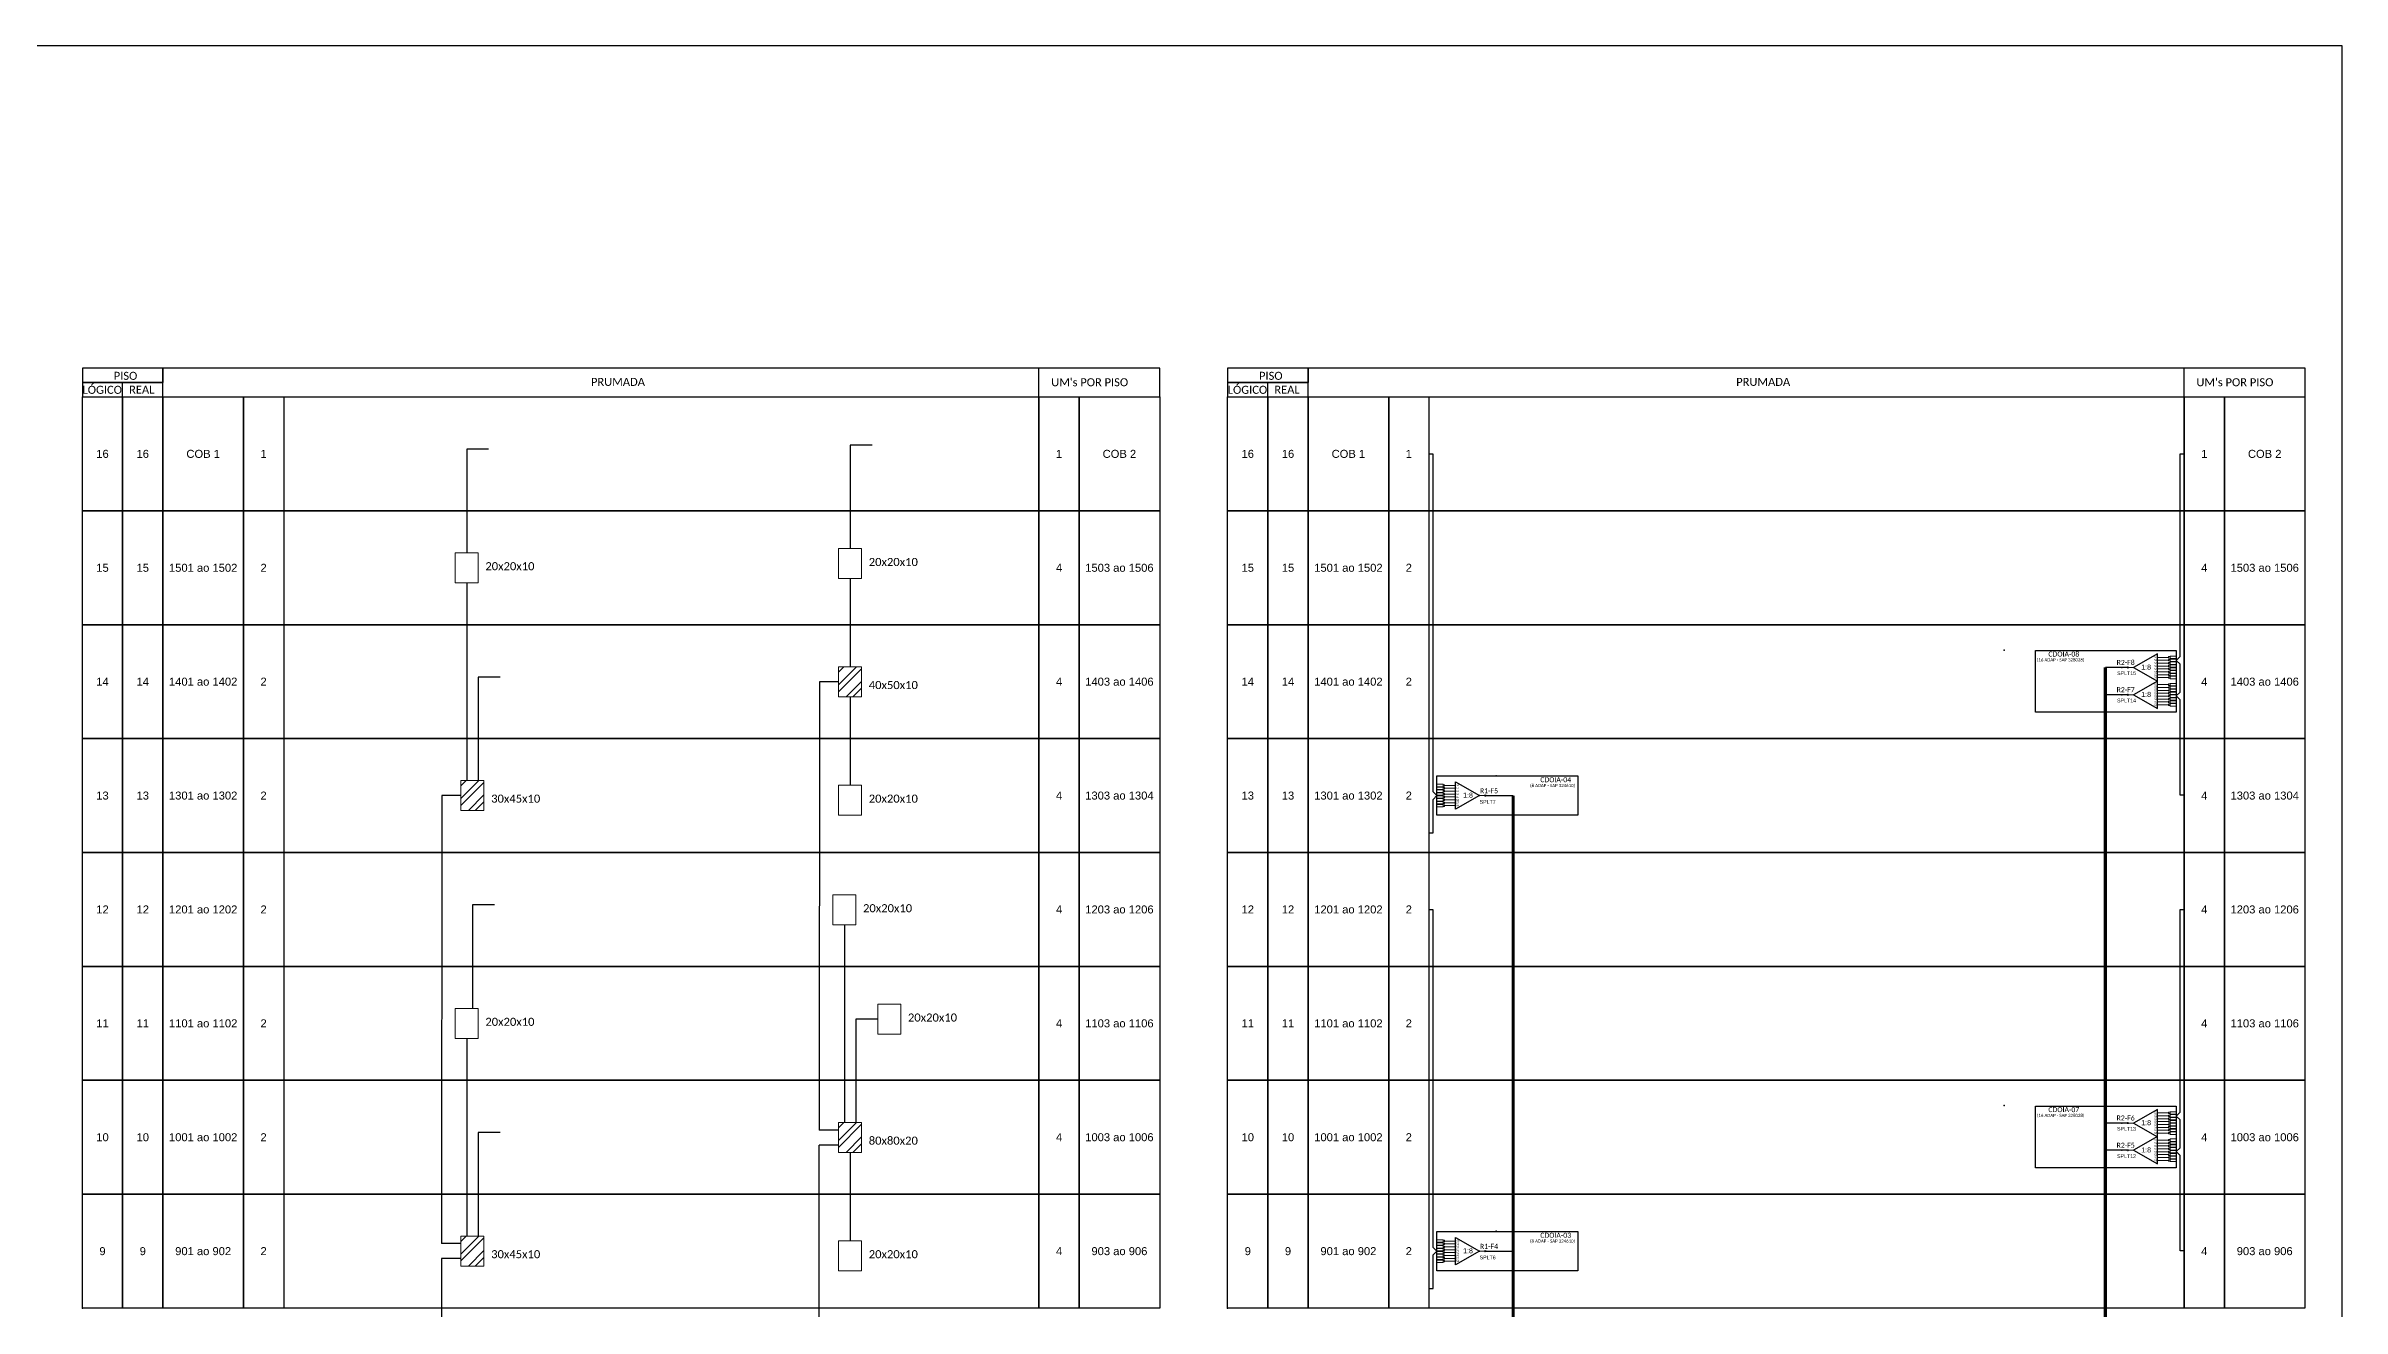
# Model space of a CAD drawing. Extents: x -86 to 1625, y 705 to 1299.
# Drawn here: x 1097 to 1625, y 1009 to 1299 of the extents above; entities that cross this region are included whole.
import ezdxf
from ezdxf.enums import TextEntityAlignment as Align

# ---------------------------------------------------------------- set-up
doc = ezdxf.new("R2010")
doc.units = 0
doc.styles.add('ARIAL', font='arial.ttf')
doc.styles.add('WMF-Calibri0', font='calibri.ttf')

# ---------------------------------------------------------------- blocks, each defined once
blk = doc.blocks.new('SPLITTER_')
blk.add_point((0, 0))
at = {"style": 'ARIAL', "flags": 4}
blk.add_attdef('SPLT', (0, -3.26), '', height=1.5, dxfattribs=at)
blk = doc.blocks.new('SPLT_1-8_SC-APC_ESQ')
at = {"color": 3, "lineweight": 0}
for points in [[(2.41, -3.02), (0, -3.02)], [(2.41, -4), (0, -4)], [(2.41, -4.17), (0, -4.17)], [(2.41, -5.16), (0, -5.16)], [(2.41, -5.32), (0, -5.32)], [(2.41, -6.31), (0, -6.31)], [(2.41, -6.48), (0, -6.48)], [(2.41, -7.46), (0, -7.46)], [(2.41, -7.63), (0, -7.63)], [(2.41, -8.62), (0, -8.62)], [(2.41, -8.78), (0, -8.78)], [(2.41, -3.02), (2.41, -4)], [(2.41, -4.17), (2.41, -5.16)], [(2.41, -5.32), (2.41, -6.31)], [(2.41, -6.48), (2.41, -7.46)], [(2.41, -7.63), (2.41, -8.62)], [(2.41, -8.78), (2.41, -9.77)], [(2.99, -3.51), (7.37, -3.51)], [(7.37, -4.66), (2.99, -4.66)], [(7.37, -5.82), (2.99, -5.82)], [(7.37, -6.97), (2.99, -6.97)], [(7.37, -8.12), (2.99, -8.12)], [(2.41, -9.77), (0, -9.77)], [(2.41, -9.94), (0, -9.94)], [(2.41, -10.92), (0, -10.92)], [(2.41, -11.09), (0, -11.09)], [(2.41, -12.08), (0, -12.08)], [(2.41, -9.94), (2.41, -10.92)], [(2.41, -11.09), (2.41, -12.08)], [(7.37, -9.28), (2.99, -9.28)], [(7.37, -10.43), (2.99, -10.43)], [(7.37, -11.58), (2.99, -11.58)]]:
    blk.add_lwpolyline(points, dxfattribs=at)
for points in [[(2.99, -3.22), (2.41, -3.22), (2.41, -3.8), (2.99, -3.8)], [(2.99, -4.38), (2.41, -4.38), (2.41, -4.95), (2.99, -4.95)], [(2.99, -5.53), (2.41, -5.53), (2.41, -6.1), (2.99, -6.1)], [(2.99, -6.68), (2.41, -6.68), (2.41, -7.26), (2.99, -7.26)], [(2.99, -7.84), (2.41, -7.84), (2.41, -8.41), (2.99, -8.41)], [(2.99, -8.99), (2.41, -8.99), (2.41, -9.56), (2.99, -9.56)], [(2.99, -10.14), (2.41, -10.14), (2.41, -10.72), (2.99, -10.72)], [(2.99, -11.3), (2.41, -11.3), (2.41, -11.87), (2.99, -11.87)]]:
    blk.add_lwpolyline(points, close=True, dxfattribs=at)
at = {"color": 1}
blk.add_lwpolyline([(7.37, -2.1), (17.04, -7.55), (7.37, -13), (7.37, -2.1)], dxfattribs=at)
at = {"color": 1, "lineweight": 0}
blk.add_lwpolyline([(17.04, -7.55), (19.26, -7.55)], dxfattribs=at)
at = {"color": 1, "style": 'ARIAL'}
for s, height, p in [('S5', 0.75, (7.55, -8.57)), ('S3', 0.75, (7.55, -6.18)), ('S4', 0.75, (7.55, -7.36)), ('S6', 0.75, (7.55, -9.69)), ('S2', 0.75, (7.56, -4.97)), ('S1', 0.75, (7.7, -3.78)), ('1:8', 2, (10.45, -8.4)), ('S7', 0.75, (7.55, -10.78)), ('S8', 0.75, (7.55, -11.9))]:
    blk.add_text(s, height=height, dxfattribs=at).set_placement(p)
blk = doc.blocks.new('A$C415C251F')
at = {"color": 3}
blk.add_point((0, 0), dxfattribs=at)
blk = doc.blocks.new('LEG_CDOIA8_C-SPLT_ESQ')
at = {"color": 3, "extrusion": (0, 0, -1), "xscale": -1, "zscale": -1}
blk.add_blockref('A$C415C251F', (0, 0), dxfattribs=at)
at = {"color": 1, "style": 'WMF-Calibri0', "flags": 4}
blk.add_attdef('MODELO', text='', height=1.5, dxfattribs=at).set_placement((22.54, -4.54), align=Align.CENTER)
blk.add_attdef('CDO', (21.44, -2.61), '', height=2, dxfattribs=at)
at = {"style": 'ARIAL', "flags": 4}
blk.add_attdef('SPLITAGEM', text='', height=1.5, dxfattribs=at).set_placement((18.61, -12.59), align=Align.CENTER)
blk = doc.blocks.new('SPLT_1-8_SC-APC')
at = {"color": 1, "lineweight": 0}
blk.add_lwpolyline([(-17.04, -7.55), (-19.26, -7.55)], dxfattribs=at)
at = {"color": 1}
blk.add_lwpolyline([(-7.37, -2.1), (-17.04, -7.55), (-7.37, -13), (-7.37, -2.1)], dxfattribs=at)
at = {"color": 3, "lineweight": 0}
for points in [[(-2.99, -3.51), (-7.37, -3.51)], [(-7.37, -4.66), (-2.99, -4.66)], [(-7.37, -5.82), (-2.99, -5.82)], [(-7.37, -6.97), (-2.99, -6.97)], [(-7.37, -8.12), (-2.99, -8.12)], [(-2.41, -3.02), (-2.41, -4)], [(-2.41, -3.02), (0, -3.02)], [(-2.41, -4), (0, -4)], [(-2.41, -4.17), (-2.41, -5.16)], [(-2.41, -4.17), (0, -4.17)], [(-2.41, -5.16), (0, -5.16)], [(-2.41, -5.32), (-2.41, -6.31)], [(-2.41, -5.32), (0, -5.32)], [(-2.41, -6.31), (0, -6.31)], [(-2.41, -6.48), (-2.41, -7.46)], [(-2.41, -6.48), (0, -6.48)], [(-2.41, -7.46), (0, -7.46)], [(-2.41, -7.63), (-2.41, -8.62)], [(-2.41, -7.63), (0, -7.63)], [(-2.41, -8.62), (0, -8.62)], [(-2.41, -8.78), (-2.41, -9.77)], [(-2.41, -8.78), (0, -8.78)], [(-7.37, -9.28), (-2.99, -9.28)], [(-7.37, -10.43), (-2.99, -10.43)], [(-7.37, -11.58), (-2.99, -11.58)], [(-2.41, -9.77), (0, -9.77)], [(-2.41, -9.94), (-2.41, -10.92)], [(-2.41, -9.94), (0, -9.94)], [(-2.41, -10.92), (0, -10.92)], [(-2.41, -11.09), (-2.41, -12.08)], [(-2.41, -11.09), (0, -11.09)], [(-2.41, -12.08), (0, -12.08)]]:
    blk.add_lwpolyline(points, dxfattribs=at)
for points in [[(-2.99, -3.22), (-2.41, -3.22), (-2.41, -3.8), (-2.99, -3.8)], [(-2.99, -4.38), (-2.41, -4.38), (-2.41, -4.95), (-2.99, -4.95)], [(-2.99, -5.53), (-2.41, -5.53), (-2.41, -6.1), (-2.99, -6.1)], [(-2.99, -6.68), (-2.41, -6.68), (-2.41, -7.26), (-2.99, -7.26)], [(-2.99, -7.84), (-2.41, -7.84), (-2.41, -8.41), (-2.99, -8.41)], [(-2.99, -8.99), (-2.41, -8.99), (-2.41, -9.56), (-2.99, -9.56)], [(-2.99, -10.14), (-2.41, -10.14), (-2.41, -10.72), (-2.99, -10.72)], [(-2.99, -11.3), (-2.41, -11.3), (-2.41, -11.87), (-2.99, -11.87)]]:
    blk.add_lwpolyline(points, close=True, dxfattribs=at)
at = {"color": 1, "style": 'ARIAL'}
for s, height, p in [('1:8', 2, (-13.91, -8.4)), ('S1', 0.75, (-8.74, -3.78)), ('S2', 0.75, (-8.74, -4.97)), ('S3', 0.75, (-8.74, -6.18)), ('S4', 0.75, (-8.74, -7.36)), ('S5', 0.75, (-8.74, -8.57)), ('S6', 0.75, (-8.74, -9.69)), ('S7', 0.75, (-8.74, -10.78)), ('S8', 0.75, (-8.74, -11.9))]:
    blk.add_text(s, height=height, dxfattribs=at).set_placement(p)

msp = doc.modelspace()

# ---------------------------------------------------------------- hatches: boundary and pattern name
h = msp.add_hatch()
h.set_pattern_fill('STEEL', color=1, style=0)
h.set_pattern_definition([(45, (-156.1694, 114.831), (-2.245064, 2.245064), []), (45, (-156.1694, 116.4186), (-2.245064, 2.245064), [])])
h.paths.add_polyline_path([(1284.4, 1149.28), (1284.4, 1156.18), (1279.1, 1156.18), (1279.1, 1149.28)])
h = msp.add_hatch(color=3)
h.dxf.hatch_style = 1
edge = h.paths.add_edge_path()
edge.add_arc((1575.59, 1156.08), 0.148, 0, 360)
h = msp.add_hatch(color=3)
h.dxf.hatch_style = 1
edge = h.paths.add_edge_path()
edge.add_arc((1575.59, 1149.8), 0.148, 0, 360)
h = msp.add_hatch()
h.set_pattern_fill('STEEL', color=1, style=0)
h.set_pattern_definition([(45, (-243.0107, 88.711), (-2.245064, 2.245064), []), (45, (-243.0107, 90.2984), (-2.245064, 2.245064), [])])
h.paths.add_polyline_path([(1197.55, 1123.16), (1197.55, 1130.06), (1192.26, 1130.06), (1192.26, 1123.16)])
h = msp.add_hatch(color=3)
h.dxf.hatch_style = 1
edge = h.paths.add_edge_path()
edge.add_arc((1427.81, 1126.61), 0.148, 0, 360)
h = msp.add_hatch()
h.set_pattern_fill('STEEL', color=1, style=0)
h.set_pattern_definition([(45, (-156.1694, 10.051), (-2.245064, 2.245064), []), (45, (-156.1694, 11.6386), (-2.245064, 2.245064), [])])
h.paths.add_polyline_path([(1284.4, 1044.5), (1284.4, 1051.4), (1279.1, 1051.4), (1279.1, 1044.5)])
h = msp.add_hatch(color=3)
h.dxf.hatch_style = 1
edge = h.paths.add_edge_path()
edge.add_arc((1575.59, 1051.3), 0.148, 0, 360)
h = msp.add_hatch(color=3)
h.dxf.hatch_style = 1
edge = h.paths.add_edge_path()
edge.add_arc((1575.59, 1045.02), 0.148, 0, 360)
h = msp.add_hatch()
h.set_pattern_fill('STEEL', color=1, style=0)
h.set_pattern_definition([(45, (-243.0107, -16.069), (-2.245064, 2.245064), []), (45, (-243.0107, -14.4816), (-2.245064, 2.245064), [])])
h.paths.add_polyline_path([(1197.55, 1018.38), (1197.55, 1025.28), (1192.26, 1025.28), (1192.26, 1018.38)])
h = msp.add_hatch(color=3)
h.dxf.hatch_style = 1
edge = h.paths.add_edge_path()
edge.add_arc((1427.81, 1021.83), 0.148, 0, 360)

# ---------------------------------------------------------------- linework, layer by layer
msp.add_lwpolyline([(786.29, 705.02), (1624.85, 705.02), (1624.85, 1299.02), (786.29, 1299.02), (786.29, 705.02)])
at = {"color": 7}
for points in [[(1105.19, 1221.58), (1123.71, 1221.58), (1123.71, 1224.87), (1105.19, 1224.87)], [(1105.19, 1218.29), (1123.71, 1218.29), (1123.71, 1221.58), (1105.19, 1221.58)], [(1368.57, 1221.58), (1387.08, 1221.58), (1387.08, 1224.87), (1368.57, 1224.87)], [(1368.57, 1218.29), (1387.08, 1218.29), (1387.08, 1221.58), (1368.57, 1221.58)], [(1105.19, 1218.29), (1114.45, 1218.29), (1114.45, 1192.1), (1105.19, 1192.1)], [(1114.45, 1218.29), (1123.71, 1218.29), (1123.71, 1192.1), (1114.45, 1192.1)], [(1123.71, 1218.29), (1325.17, 1218.29), (1325.17, 1192.1), (1123.71, 1192.1)], [(1123.71, 1218.29), (1142.23, 1218.29), (1142.23, 1192.1), (1123.71, 1192.1)], [(1142.23, 1218.29), (1151.49, 1218.29), (1151.49, 1192.1), (1142.23, 1192.1)], [(1325.17, 1218.29), (1334.43, 1218.29), (1334.43, 1192.1), (1325.17, 1192.1)], [(1334.43, 1218.29), (1352.94, 1218.29), (1352.94, 1192.1), (1334.43, 1192.1)], [(1368.57, 1218.29), (1377.83, 1218.29), (1377.83, 1192.1), (1368.57, 1192.1)], [(1377.83, 1218.29), (1387.08, 1218.29), (1387.08, 1192.1), (1377.83, 1192.1)], [(1387.08, 1218.29), (1588.54, 1218.29), (1588.54, 1192.1), (1387.08, 1192.1)], [(1387.08, 1218.29), (1405.6, 1218.29), (1405.6, 1192.1), (1387.08, 1192.1)], [(1405.6, 1218.29), (1414.86, 1218.29), (1414.86, 1192.1), (1405.6, 1192.1)], [(1588.54, 1218.29), (1597.8, 1218.29), (1597.8, 1192.1), (1588.54, 1192.1)], [(1597.8, 1218.29), (1616.31, 1218.29), (1616.31, 1192.1), (1597.8, 1192.1)], [(1105.19, 1192.1), (1114.45, 1192.1), (1114.45, 1165.9), (1105.19, 1165.9)], [(1114.45, 1192.1), (1123.71, 1192.1), (1123.71, 1165.9), (1114.45, 1165.9)], [(1123.71, 1192.1), (1325.17, 1192.1), (1325.17, 1165.9), (1123.71, 1165.9)], [(1123.71, 1192.1), (1142.23, 1192.1), (1142.23, 1165.9), (1123.71, 1165.9)], [(1142.23, 1192.1), (1151.49, 1192.1), (1151.49, 1165.9), (1142.23, 1165.9)], [(1325.17, 1192.1), (1334.43, 1192.1), (1334.43, 1165.9), (1325.17, 1165.9)], [(1334.43, 1192.1), (1352.94, 1192.1), (1352.94, 1165.9), (1334.43, 1165.9)], [(1368.57, 1192.1), (1377.83, 1192.1), (1377.83, 1165.9), (1368.57, 1165.9)], [(1377.83, 1192.1), (1387.08, 1192.1), (1387.08, 1165.9), (1377.83, 1165.9)], [(1387.08, 1192.1), (1588.54, 1192.1), (1588.54, 1165.9), (1387.08, 1165.9)], [(1387.08, 1192.1), (1405.6, 1192.1), (1405.6, 1165.9), (1387.08, 1165.9)], [(1405.6, 1192.1), (1414.86, 1192.1), (1414.86, 1165.9), (1405.6, 1165.9)], [(1588.54, 1192.1), (1597.8, 1192.1), (1597.8, 1165.9), (1588.54, 1165.9)], [(1597.8, 1192.1), (1616.31, 1192.1), (1616.31, 1165.9), (1597.8, 1165.9)], [(1105.19, 1165.9), (1114.45, 1165.9), (1114.45, 1139.71), (1105.19, 1139.71)], [(1114.45, 1165.9), (1123.71, 1165.9), (1123.71, 1139.71), (1114.45, 1139.71)], [(1123.71, 1165.9), (1325.17, 1165.9), (1325.17, 1139.71), (1123.71, 1139.71)], [(1123.71, 1165.9), (1142.23, 1165.9), (1142.23, 1139.71), (1123.71, 1139.71)], [(1142.23, 1165.9), (1151.49, 1165.9), (1151.49, 1139.71), (1142.23, 1139.71)], [(1325.17, 1165.9), (1334.43, 1165.9), (1334.43, 1139.71), (1325.17, 1139.71)], [(1334.43, 1165.9), (1352.94, 1165.9), (1352.94, 1139.71), (1334.43, 1139.71)], [(1368.57, 1165.9), (1377.83, 1165.9), (1377.83, 1139.71), (1368.57, 1139.71)], [(1377.83, 1165.9), (1387.08, 1165.9), (1387.08, 1139.71), (1377.83, 1139.71)], [(1387.08, 1165.9), (1588.54, 1165.9), (1588.54, 1139.71), (1387.08, 1139.71)], [(1387.08, 1165.9), (1405.6, 1165.9), (1405.6, 1139.71), (1387.08, 1139.71)], [(1405.6, 1165.9), (1414.86, 1165.9), (1414.86, 1139.71), (1405.6, 1139.71)], [(1588.54, 1165.9), (1597.8, 1165.9), (1597.8, 1139.71), (1588.54, 1139.71)], [(1597.8, 1165.9), (1616.31, 1165.9), (1616.31, 1139.71), (1597.8, 1139.71)], [(1105.19, 1139.71), (1114.45, 1139.71), (1114.45, 1113.51), (1105.19, 1113.51)], [(1114.45, 1139.71), (1123.71, 1139.71), (1123.71, 1113.51), (1114.45, 1113.51)], [(1123.71, 1139.71), (1325.17, 1139.71), (1325.17, 1113.51), (1123.71, 1113.51)], [(1123.71, 1139.71), (1142.23, 1139.71), (1142.23, 1113.51), (1123.71, 1113.51)], [(1142.23, 1139.71), (1151.49, 1139.71), (1151.49, 1113.51), (1142.23, 1113.51)], [(1325.17, 1139.71), (1334.43, 1139.71), (1334.43, 1113.51), (1325.17, 1113.51)], [(1334.43, 1139.71), (1352.94, 1139.71), (1352.94, 1113.51), (1334.43, 1113.51)], [(1368.57, 1139.71), (1377.83, 1139.71), (1377.83, 1113.51), (1368.57, 1113.51)], [(1377.83, 1139.71), (1387.08, 1139.71), (1387.08, 1113.51), (1377.83, 1113.51)], [(1387.08, 1139.71), (1588.54, 1139.71), (1588.54, 1113.51), (1387.08, 1113.51)], [(1387.08, 1139.71), (1405.6, 1139.71), (1405.6, 1113.51), (1387.08, 1113.51)], [(1405.6, 1139.71), (1414.86, 1139.71), (1414.86, 1113.51), (1405.6, 1113.51)], [(1588.54, 1139.71), (1597.8, 1139.71), (1597.8, 1113.51), (1588.54, 1113.51)], [(1597.8, 1139.71), (1616.31, 1139.71), (1616.31, 1113.51), (1597.8, 1113.51)], [(1105.19, 1113.51), (1114.45, 1113.51), (1114.45, 1087.32), (1105.19, 1087.32)], [(1114.45, 1113.51), (1123.71, 1113.51), (1123.71, 1087.32), (1114.45, 1087.32)], [(1123.71, 1113.51), (1325.17, 1113.51), (1325.17, 1087.32), (1123.71, 1087.32)], [(1123.71, 1113.51), (1142.23, 1113.51), (1142.23, 1087.32), (1123.71, 1087.32)], [(1142.23, 1113.51), (1151.49, 1113.51), (1151.49, 1087.32), (1142.23, 1087.32)], [(1325.17, 1113.51), (1334.43, 1113.51), (1334.43, 1087.32), (1325.17, 1087.32)], [(1334.43, 1113.51), (1352.94, 1113.51), (1352.94, 1087.32), (1334.43, 1087.32)], [(1368.57, 1113.51), (1377.83, 1113.51), (1377.83, 1087.32), (1368.57, 1087.32)], [(1377.83, 1113.51), (1387.08, 1113.51), (1387.08, 1087.32), (1377.83, 1087.32)], [(1387.08, 1113.51), (1588.54, 1113.51), (1588.54, 1087.32), (1387.08, 1087.32)], [(1387.08, 1113.51), (1405.6, 1113.51), (1405.6, 1087.32), (1387.08, 1087.32)], [(1405.6, 1113.51), (1414.86, 1113.51), (1414.86, 1087.32), (1405.6, 1087.32)], [(1588.54, 1113.51), (1597.8, 1113.51), (1597.8, 1087.32), (1588.54, 1087.32)], [(1597.8, 1113.51), (1616.31, 1113.51), (1616.31, 1087.32), (1597.8, 1087.32)], [(1105.19, 1087.32), (1114.45, 1087.32), (1114.45, 1061.12), (1105.19, 1061.12)], [(1114.45, 1087.32), (1123.71, 1087.32), (1123.71, 1061.12), (1114.45, 1061.12)], [(1123.71, 1087.32), (1325.17, 1087.32), (1325.17, 1061.12), (1123.71, 1061.12)], [(1123.71, 1087.32), (1142.23, 1087.32), (1142.23, 1061.12), (1123.71, 1061.12)], [(1142.23, 1087.32), (1151.49, 1087.32), (1151.49, 1061.12), (1142.23, 1061.12)], [(1325.17, 1087.32), (1334.43, 1087.32), (1334.43, 1061.12), (1325.17, 1061.12)], [(1334.43, 1087.32), (1352.94, 1087.32), (1352.94, 1061.12), (1334.43, 1061.12)], [(1368.57, 1087.32), (1377.83, 1087.32), (1377.83, 1061.12), (1368.57, 1061.12)], [(1377.83, 1087.32), (1387.08, 1087.32), (1387.08, 1061.12), (1377.83, 1061.12)], [(1387.08, 1087.32), (1588.54, 1087.32), (1588.54, 1061.12), (1387.08, 1061.12)], [(1387.08, 1087.32), (1405.6, 1087.32), (1405.6, 1061.12), (1387.08, 1061.12)], [(1405.6, 1087.32), (1414.86, 1087.32), (1414.86, 1061.12), (1405.6, 1061.12)], [(1588.54, 1087.32), (1597.8, 1087.32), (1597.8, 1061.12), (1588.54, 1061.12)], [(1597.8, 1087.32), (1616.31, 1087.32), (1616.31, 1061.12), (1597.8, 1061.12)], [(1105.19, 1061.12), (1114.45, 1061.12), (1114.45, 1034.93), (1105.19, 1034.93)], [(1114.45, 1061.12), (1123.71, 1061.12), (1123.71, 1034.93), (1114.45, 1034.93)], [(1123.71, 1061.12), (1325.17, 1061.12), (1325.17, 1034.93), (1123.71, 1034.93)], [(1123.71, 1061.12), (1142.23, 1061.12), (1142.23, 1034.93), (1123.71, 1034.93)], [(1142.23, 1061.12), (1151.49, 1061.12), (1151.49, 1034.93), (1142.23, 1034.93)], [(1325.17, 1061.12), (1334.43, 1061.12), (1334.43, 1034.93), (1325.17, 1034.93)], [(1334.43, 1061.12), (1352.94, 1061.12), (1352.94, 1034.93), (1334.43, 1034.93)], [(1368.57, 1061.12), (1377.83, 1061.12), (1377.83, 1034.93), (1368.57, 1034.93)], [(1377.83, 1061.12), (1387.08, 1061.12), (1387.08, 1034.93), (1377.83, 1034.93)], [(1387.08, 1061.12), (1588.54, 1061.12), (1588.54, 1034.93), (1387.08, 1034.93)], [(1387.08, 1061.12), (1405.6, 1061.12), (1405.6, 1034.93), (1387.08, 1034.93)], [(1405.6, 1061.12), (1414.86, 1061.12), (1414.86, 1034.93), (1405.6, 1034.93)], [(1588.54, 1061.12), (1597.8, 1061.12), (1597.8, 1034.93), (1588.54, 1034.93)], [(1597.8, 1061.12), (1616.31, 1061.12), (1616.31, 1034.93), (1597.8, 1034.93)], [(1105.19, 1034.93), (1114.45, 1034.93), (1114.45, 1008.73), (1105.19, 1008.73)], [(1114.45, 1034.93), (1123.71, 1034.93), (1123.71, 1008.73), (1114.45, 1008.73)], [(1123.71, 1034.93), (1325.17, 1034.93), (1325.17, 1008.73), (1123.71, 1008.73)], [(1123.71, 1034.93), (1142.23, 1034.93), (1142.23, 1008.73), (1123.71, 1008.73)], [(1142.23, 1034.93), (1151.49, 1034.93), (1151.49, 1008.73), (1142.23, 1008.73)], [(1325.17, 1034.93), (1334.43, 1034.93), (1334.43, 1008.73), (1325.17, 1008.73)], [(1334.43, 1034.93), (1352.94, 1034.93), (1352.94, 1008.73), (1334.43, 1008.73)], [(1368.57, 1034.93), (1377.83, 1034.93), (1377.83, 1008.73), (1368.57, 1008.73)], [(1377.83, 1034.93), (1387.08, 1034.93), (1387.08, 1008.73), (1377.83, 1008.73)], [(1387.08, 1034.93), (1588.54, 1034.93), (1588.54, 1008.73), (1387.08, 1008.73)], [(1387.08, 1034.93), (1405.6, 1034.93), (1405.6, 1008.73), (1387.08, 1008.73)], [(1405.6, 1034.93), (1414.86, 1034.93), (1414.86, 1008.73), (1405.6, 1008.73)], [(1588.54, 1034.93), (1597.8, 1034.93), (1597.8, 1008.73), (1588.54, 1008.73)], [(1597.8, 1034.93), (1616.31, 1034.93), (1616.31, 1008.73), (1597.8, 1008.73)]]:
    msp.add_lwpolyline(points, close=True, dxfattribs=at)
for points in [[(1114.45, 1218.29), (1114.45, 1221.58)], [(1123.71, 1218.29), (1352.97, 1218.29), (1352.97, 1224.87), (1123.71, 1224.87), (1123.71, 1224.87), (1123.71, 1221.58)], [(1325.17, 1218.29), (1325.17, 1224.87)], [(1377.83, 1218.29), (1377.83, 1221.58)], [(1387.08, 1218.29), (1616.34, 1218.29), (1616.34, 1224.87), (1387.08, 1224.87), (1387.08, 1224.87), (1387.08, 1221.58)], [(1588.54, 1218.29), (1588.54, 1224.87)]]:
    msp.add_lwpolyline(points, dxfattribs=at)
at = {"color": 3}
for points in [[(1198.62, 1206.25), (1193.58, 1206.25), (1193.58, 1182.45)], [(1286.79, 1207.23), (1281.75, 1207.23), (1281.75, 1183.43)], [(1414.86, 1118.04), (1415.81, 1118.04), (1415.81, 1125.74), (1416.71, 1126.61), (1415.81, 1127.48), (1415.81, 1127.48), (1415.81, 1127.48), (1415.81, 1127.48), (1415.81, 1205.12), (1414.86, 1205.12)], [(1588.54, 1126.69), (1587.59, 1126.69), (1587.59, 1148.64), (1586.69, 1149.51), (1587.59, 1150.38), (1587.59, 1156.82), (1586.69, 1157.69), (1587.59, 1158.56), (1587.59, 1205.2), (1588.54, 1205.2)], [(1193.58, 1175.55), (1193.58, 1130.06)], [(1281.75, 1176.53), (1281.75, 1156.18)], [(1201.27, 1153.86), (1196.23, 1153.86), (1196.23, 1130.06)], [(1279.1, 1152.73), (1274.72, 1152.73), (1274.65, 1049.68)], [(1281.75, 1149.28), (1281.75, 1129.01)], [(1192.26, 1126.61), (1187.88, 1126.61), (1187.81, 1023.56)], [(1199.95, 1101.47), (1194.91, 1101.47), (1194.91, 1077.67)], [(1414.86, 1013.26), (1415.81, 1013.26), (1415.81, 1020.96), (1416.71, 1021.83), (1415.81, 1022.7), (1415.81, 1022.7), (1415.81, 1022.7), (1415.81, 1022.7), (1415.81, 1100.34), (1414.86, 1100.34)], [(1588.54, 1021.91), (1587.59, 1021.91), (1587.59, 1043.86), (1586.69, 1044.73), (1587.59, 1045.6), (1587.59, 1052.04), (1586.69, 1052.91), (1587.59, 1053.78), (1587.59, 1100.42), (1588.54, 1100.42)], [(1280.42, 1096.89), (1280.42, 1051.4)], [(1288.11, 1075.2), (1283.07, 1075.2), (1283.07, 1051.4)], [(1193.58, 1070.77), (1193.58, 1025.28)], [(1201.27, 1049.08), (1196.23, 1049.08), (1196.23, 1025.28)], [(1279.1, 1049.68), (1274.65, 1049.68)], [(1279.1, 943.92), (1274.7, 943.92), (1274.65, 1046.23)], [(1279.1, 1046.23), (1274.65, 1046.23)], [(1281.75, 1044.5), (1281.75, 1024.23)], [(1192.26, 1023.56), (1187.81, 1023.56)], [(1192.26, 1020.11), (1187.81, 1020.11)], [(1187.81, 1020.11), (1187.86, 917.8)]]:
    msp.add_lwpolyline(points, dxfattribs=at)
at = {"color": 0, "lineweight": 0}
for points in [[(1279.1, 1183.43), (1284.4, 1183.43), (1284.4, 1176.53), (1279.1, 1176.53)], [(1190.93, 1182.45), (1196.23, 1182.45), (1196.23, 1175.55), (1190.93, 1175.55)], [(1279.1, 1129.01), (1284.4, 1129.01), (1284.4, 1122.11), (1279.1, 1122.11)], [(1277.77, 1103.79), (1283.07, 1103.79), (1283.07, 1096.89), (1277.77, 1096.89)], [(1190.93, 1077.67), (1196.23, 1077.67), (1196.23, 1070.77), (1190.93, 1070.77)], [(1288.11, 1078.65), (1293.41, 1078.65), (1293.41, 1071.75), (1288.11, 1071.75)], [(1279.1, 1024.23), (1284.4, 1024.23), (1284.4, 1017.33), (1279.1, 1017.33)]]:
    msp.add_lwpolyline(points, close=True, dxfattribs=at)
at = {"color": 6, "const_width": 0.72}
msp.add_lwpolyline([(1509.83, 793.7), (1509.83, 796.92), (1570.43, 796.92), (1570.42, 1156.08)], dxfattribs=at)
at = {"color": 1}
for points in [[(1554.32, 1159.99), (1586.69, 1159.99), (1586.69, 1145.79), (1554.32, 1145.79)], [(1416.71, 1131.12), (1449.07, 1131.12), (1449.07, 1122.11), (1416.71, 1122.11)], [(1554.32, 1055.21), (1586.69, 1055.21), (1586.69, 1041.01), (1554.32, 1041.01)], [(1416.71, 1026.34), (1449.07, 1026.34), (1449.07, 1017.33), (1416.71, 1017.33)]]:
    msp.add_lwpolyline(points, close=True, dxfattribs=at)
at = {"color": 1, "lineweight": 0}
for points in [[(1279.1, 1156.18), (1284.4, 1156.18), (1284.4, 1149.28), (1279.1, 1149.28)], [(1192.26, 1130.06), (1197.55, 1130.06), (1197.55, 1123.16), (1192.26, 1123.16)], [(1279.1, 1051.4), (1284.4, 1051.4), (1284.4, 1044.5), (1279.1, 1044.5)], [(1192.26, 1025.28), (1197.55, 1025.28), (1197.55, 1018.38), (1192.26, 1018.38)]]:
    msp.add_lwpolyline(points, close=True, dxfattribs=at)
at = {"color": 6}
for points in [[(1575.59, 1156.08), (1570.42, 1156.08)], [(1575.59, 1149.8), (1570.48, 1149.8)], [(1575.59, 1051.3), (1570.42, 1051.3)], [(1575.59, 1045.02), (1570.48, 1045.02)]]:
    msp.add_lwpolyline(points, dxfattribs=at)
at = {"color": 5}
for points in [[(1427.81, 1126.61), (1434.22, 1126.61)], [(1427.81, 1021.83), (1434.22, 1021.83)]]:
    msp.add_lwpolyline(points, dxfattribs=at)
at = {"color": 5, "const_width": 0.72}
msp.add_lwpolyline([(1434.22, 1126.61), (1434.22, 796.92), (1496.48, 796.92), (1496.48, 793.69)], dxfattribs=at)
at = {"color": 3}
for centre in [(1575.59, 1156.08), (1575.59, 1149.8), (1427.81, 1126.61), (1575.59, 1051.3), (1575.59, 1045.02), (1427.81, 1021.83)]:
    msp.add_circle(centre, 0.148, dxfattribs=at)
at = {"color": 7}
for p in [(1105.19, 1087.32), (1368.57, 1087.32), (1105.19, 1061.12), (1368.57, 1061.12), (1105.19, 1034.93), (1368.57, 1034.93), (1105.19, 1008.73), (1368.57, 1008.73)]:
    msp.add_point(p, dxfattribs=at)

# ---------------------------------------------------------------- block references
at = {"color": 3}
ref = msp.add_blockref('LEG_CDOIA8_C-SPLT_ESQ', (1547.15, 1160.08), dxfattribs=dict(at, xscale=0.5760000000001311, yscale=0.5760000000001311, zscale=0.5760000000001311))
ref.add_attrib('CDO', 'CDOIA-08', (1557.31, 1158.58), dxfattribs={"color": 1, "height": 1.152, "style": 'WMF-Calibri0'})
ref.add_attrib('MODELO', '(16 ADAP - SAP 328028)', dxfattribs={"color": 1, "height": 0.72, "style": 'WMF-Calibri0'}).set_placement((1560.14, 1157.47), align=Align.CENTER)
at = {"color": 3, "xscale": 0.5760000000001311, "yscale": 0.5760000000001311, "zscale": 0.5760000000001311}
for p in [(1586.69, 1160.42), (1586.69, 1154.15), (1586.69, 1055.64), (1586.69, 1049.37)]:
    msp.add_blockref('SPLT_1-8_SC-APC', p, dxfattribs=at)
ref = msp.add_blockref('SPLITTER_', (1574.22, 1156.08), dxfattribs=dict(xscale=0.5760000000001311, yscale=0.5760000000001311, zscale=0.5760000000001311))
ref.add_attrib('SPLT', 'SPLT15', (1573.11, 1154.32), dxfattribs={"height": 0.864, "style": 'ARIAL'})
ref = msp.add_blockref('SPLITTER_', (1574.22, 1149.8), dxfattribs=dict(xscale=0.5760000000001311, yscale=0.5760000000001311, zscale=0.5760000000001311))
ref.add_attrib('SPLT', 'SPLT14', (1573.11, 1148.04), dxfattribs={"height": 0.864, "style": 'ARIAL'})
at = {"color": 3}
ref = msp.add_blockref('LEG_CDOIA8_C-SPLT_ESQ', (1430.31, 1131.18), dxfattribs=dict(at, xscale=0.5760000000001311, yscale=0.5760000000001311, zscale=0.5760000000001311))
ref.add_attrib('CDO', 'CDOIA-04', (1440.46, 1129.68), dxfattribs={"color": 1, "height": 1.152, "style": 'WMF-Calibri0'})
ref.add_attrib('MODELO', '(8 ADAP - SAP 324610)', dxfattribs={"color": 1, "height": 0.72, "style": 'WMF-Calibri0'}).set_placement((1443.29, 1128.57), align=Align.CENTER)
at = {"xscale": 0.5760000000001311, "yscale": 0.5760000000001311, "zscale": 0.5760000000001311}
for p in [(1416.71, 1130.96), (1416.71, 1026.18)]:
    msp.add_blockref('SPLT_1-8_SC-APC_ESQ', p, dxfattribs=at)
ref = msp.add_blockref('SPLITTER_', (1426.52, 1126.61), dxfattribs=dict(xscale=0.5760000000001311, yscale=0.5760000000001311, zscale=0.5760000000001311))
ref.add_attrib('SPLT', 'SPLT7', (1426.52, 1124.73), dxfattribs={"height": 0.864, "style": 'ARIAL'})
at = {"color": 3}
ref = msp.add_blockref('LEG_CDOIA8_C-SPLT_ESQ', (1547.15, 1055.3), dxfattribs=dict(at, xscale=0.5760000000001311, yscale=0.5760000000001311, zscale=0.5760000000001311))
ref.add_attrib('CDO', 'CDOIA-07', (1557.31, 1053.8), dxfattribs={"color": 1, "height": 1.152, "style": 'WMF-Calibri0'})
ref.add_attrib('MODELO', '(16 ADAP - SAP 328028)', dxfattribs={"color": 1, "height": 0.72, "style": 'WMF-Calibri0'}).set_placement((1560.14, 1052.69), align=Align.CENTER)
ref = msp.add_blockref('SPLITTER_', (1574.22, 1051.3), dxfattribs=dict(xscale=0.5760000000001311, yscale=0.5760000000001311, zscale=0.5760000000001311))
ref.add_attrib('SPLT', 'SPLT13', (1573.11, 1049.54), dxfattribs={"height": 0.864, "style": 'ARIAL'})
ref = msp.add_blockref('SPLITTER_', (1574.22, 1045.02), dxfattribs=dict(xscale=0.5760000000001311, yscale=0.5760000000001311, zscale=0.5760000000001311))
ref.add_attrib('SPLT', 'SPLT12', (1573.11, 1043.26), dxfattribs={"height": 0.864, "style": 'ARIAL'})
ref = msp.add_blockref('LEG_CDOIA8_C-SPLT_ESQ', (1430.31, 1026.4), dxfattribs=dict(at, xscale=0.5760000000001311, yscale=0.5760000000001311, zscale=0.5760000000001311))
ref.add_attrib('CDO', 'CDOIA-03', (1440.46, 1024.9), dxfattribs={"color": 1, "height": 1.152, "style": 'WMF-Calibri0'})
ref.add_attrib('MODELO', '(8 ADAP - SAP 324610)', dxfattribs={"color": 1, "height": 0.72, "style": 'WMF-Calibri0'}).set_placement((1443.29, 1023.79), align=Align.CENTER)
ref = msp.add_blockref('SPLITTER_', (1426.52, 1021.83), dxfattribs=dict(xscale=0.5760000000001311, yscale=0.5760000000001311, zscale=0.5760000000001311))
ref.add_attrib('SPLT', 'SPLT6', (1426.52, 1019.95), dxfattribs={"height": 0.864, "style": 'ARIAL'})

# ---------------------------------------------------------------- texts
at = {"color": 7, "style": 'WMF-Calibri0'}
for s, p in [('  LÓGICO', (1103.93, 1219.01)), ('     PISO', (1109.16, 1222.23)), ('    REAL', (1113.34, 1219.05)), ('PRUMADA', (1222.15, 1220.84)), ("UM's POR PISO", (1327.99, 1220.75)), ('  LÓGICO', (1367.3, 1219.01)), ('     PISO', (1372.54, 1222.23)), ('    REAL', (1376.71, 1219.05)), ('PRUMADA', (1485.52, 1220.84)), ("UM's POR PISO", (1591.36, 1220.75))]:
    msp.add_text(s, height=1.84, dxfattribs=at).set_placement(p)
at = {"color": 7, "style": 'ARIAL'}
for s, p in [('16', (1109.82, 1205.2)), ('16', (1119.08, 1205.2)), ('COB 1', (1132.97, 1205.2)), ('1', (1146.86, 1205.2)), ('1', (1329.8, 1205.2)), ('COB 2', (1343.68, 1205.2)), ('16', (1373.2, 1205.2)), ('16', (1382.45, 1205.2)), ('COB 1', (1396.34, 1205.2)), ('1', (1410.23, 1205.2)), ('1', (1593.17, 1205.2)), ('COB 2', (1607.06, 1205.2)), ('15', (1109.82, 1179)), ('15', (1119.08, 1179)), ('1501 ao 1502', (1132.97, 1179)), ('2', (1146.86, 1179)), ('4', (1329.8, 1179)), ('1503 ao 1506', (1343.68, 1179)), ('15', (1373.2, 1179)), ('15', (1382.45, 1179)), ('1501 ao 1502', (1396.34, 1179)), ('2', (1410.23, 1179)), ('4', (1593.17, 1179)), ('1503 ao 1506', (1607.06, 1179)), ('14', (1109.82, 1152.81)), ('14', (1119.08, 1152.81)), ('1401 ao 1402', (1132.97, 1152.81)), ('2', (1146.86, 1152.81)), ('4', (1329.8, 1152.81)), ('1403 ao 1406', (1343.68, 1152.81)), ('14', (1373.2, 1152.81)), ('14', (1382.45, 1152.81)), ('1401 ao 1402', (1396.34, 1152.81)), ('2', (1410.23, 1152.81)), ('4', (1593.17, 1152.81)), ('1403 ao 1406', (1607.06, 1152.81)), ('13', (1109.82, 1126.61)), ('13', (1119.08, 1126.61)), ('1301 ao 1302', (1132.97, 1126.61)), ('2', (1146.86, 1126.61)), ('4', (1329.8, 1126.61)), ('1303 ao 1304', (1343.68, 1126.61)), ('13', (1373.2, 1126.61)), ('13', (1382.45, 1126.61)), ('1301 ao 1302', (1396.34, 1126.61)), ('2', (1410.23, 1126.61)), ('4', (1593.17, 1126.61)), ('1303 ao 1304', (1607.06, 1126.61)), ('12', (1109.82, 1100.42)), ('12', (1119.08, 1100.42)), ('1201 ao 1202', (1132.97, 1100.42)), ('2', (1146.86, 1100.42)), ('4', (1329.8, 1100.42)), ('1203 ao 1206', (1343.68, 1100.42)), ('12', (1373.2, 1100.42)), ('12', (1382.45, 1100.42)), ('1201 ao 1202', (1396.34, 1100.42)), ('2', (1410.23, 1100.42)), ('4', (1593.17, 1100.42)), ('1203 ao 1206', (1607.06, 1100.42)), ('11', (1109.82, 1074.22)), ('11', (1119.08, 1074.22)), ('1101 ao 1102', (1132.97, 1074.22)), ('2', (1146.86, 1074.22)), ('4', (1329.8, 1074.22)), ('1103 ao 1106', (1343.68, 1074.22)), ('11', (1373.2, 1074.22)), ('11', (1382.45, 1074.22)), ('1101 ao 1102', (1396.34, 1074.22)), ('2', (1410.23, 1074.22)), ('4', (1593.17, 1074.22)), ('1103 ao 1106', (1607.06, 1074.22)), ('10', (1109.82, 1048.03)), ('10', (1119.08, 1048.03)), ('1001 ao 1002', (1132.97, 1048.03)), ('2', (1146.86, 1048.03)), ('4', (1329.8, 1048.03)), ('1003 ao 1006', (1343.68, 1048.03)), ('10', (1373.2, 1048.03)), ('10', (1382.45, 1048.03)), ('1001 ao 1002', (1396.34, 1048.03)), ('2', (1410.23, 1048.03)), ('4', (1593.17, 1048.03)), ('1003 ao 1006', (1607.06, 1048.03)), ('9', (1109.82, 1021.83)), ('9', (1119.08, 1021.83)), ('901 ao 902', (1132.97, 1021.83)), ('2', (1146.86, 1021.83)), ('4', (1329.8, 1021.83)), ('903 ao 906', (1343.68, 1021.83)), ('9', (1373.2, 1021.83)), ('9', (1382.45, 1021.83)), ('901 ao 902', (1396.34, 1021.83)), ('2', (1410.23, 1021.83)), ('4', (1593.17, 1021.83)), ('4', (1593.17, 1021.83)), ('903 ao 906', (1607.06, 1021.83))]:
    msp.add_text(s, height=1.84, dxfattribs=at).set_placement(p, align=Align.MIDDLE_CENTER)
at = {"style": 'WMF-Calibri0'}
for p in [(1197.87, 1178.43), (1286.04, 1179.41), (1286.04, 1124.98), (1284.72, 1099.77), (1197.87, 1073.65), (1295.05, 1074.63), (1286.04, 1020.2)]:
    msp.add_text('20x20x10', height=1.854, dxfattribs=at).set_placement(p)
at = {"color": 6, "style": 'WMF-Calibri0'}
for s, p in [('R2-F8', (1573, 1156.66)), ('R2-F7', (1573, 1150.39)), ('R2-F6', (1573, 1051.88)), ('R2-F5', (1573, 1045.61))]:
    msp.add_text(s, height=1.152, dxfattribs=at).set_placement(p)
at = {"color": 1, "style": 'WMF-Calibri0'}
for s, p in [('40x50x10', (1286.04, 1151.1)), ('30x45x10', (1199.2, 1124.98)), ('80x80x20', (1286.04, 1046.32)), ('30x45x10', (1199.2, 1020.2))]:
    msp.add_text(s, height=1.854, dxfattribs=at).set_placement(p)
at = {"color": 5, "style": 'WMF-Calibri0'}
for s, p in [('R1-F5', (1426.59, 1127.14)), ('R1-F4', (1426.59, 1022.36))]:
    msp.add_text(s, height=1.152, dxfattribs=at).set_placement(p)

doc.saveas('drawing.dxf')
